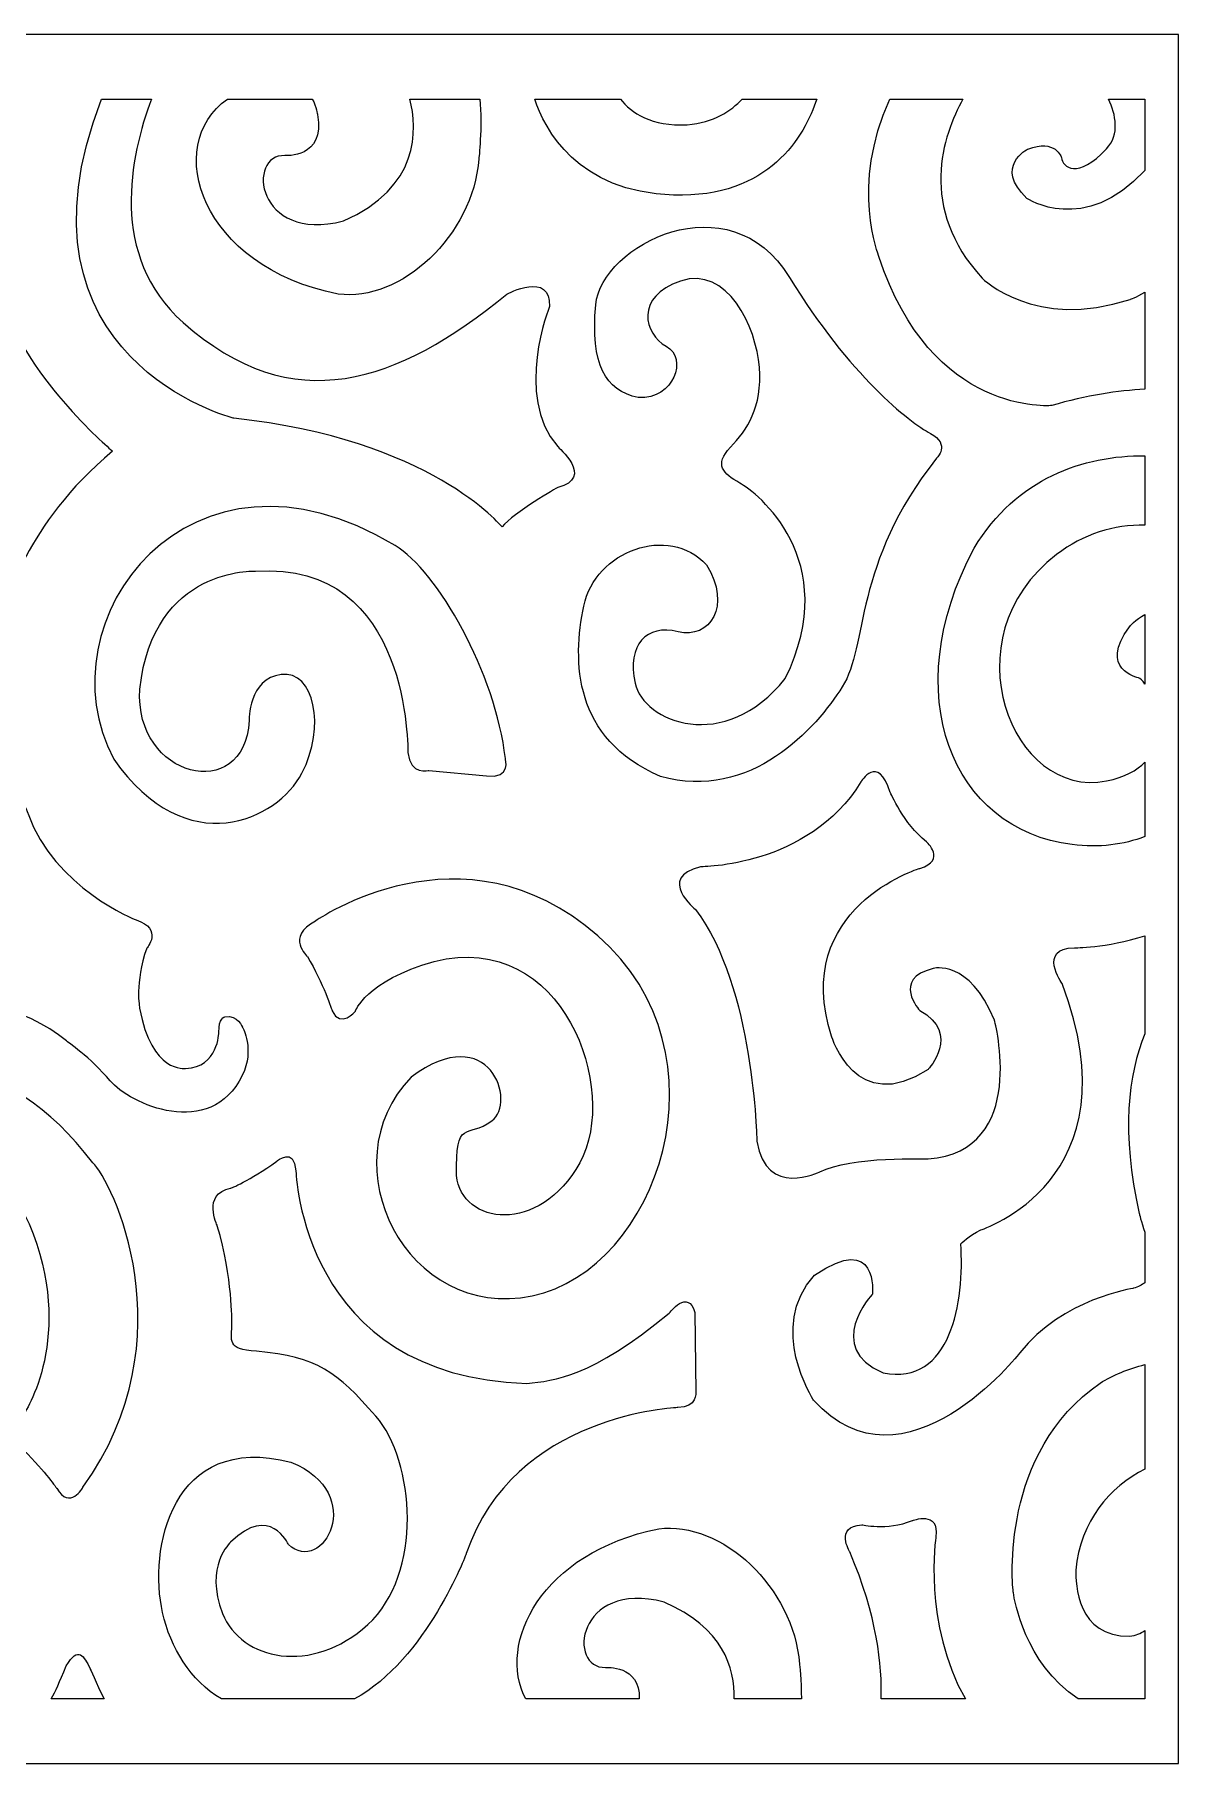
# Model space of a CAD drawing. Header units: centimetres. Extents: x -27.5 to -1.9, y -9.5 to -3.
# Drawn here: x -15.42 to -11.15, y -9.5 to -3.04 of the extents above; entities that cross this region are included whole.
import ezdxf

# ---------------------------------------------------------------- set-up
doc = ezdxf.new("R2010")
doc.units = ezdxf.units.CM
doc.header["$MEASUREMENT"] = 0
doc.layers.add('layer 1', color=7, linetype='Continuous')

msp = doc.modelspace()

# ---------------------------------------------------------------- linework, layer by layer
at = {"layer": 'layer 1', "color": 250, "lineweight": 9}
for points, knots in [([(-20.24294, -3.04038), (-20.24294, -3.04038), (-11.19147, -3.04038), (-11.19147, -3.04038), (-11.19147, -3.04038), (-11.19147, -3.04038), (-11.14808, -3.04038), (-11.14808, -3.04038), (-11.14808, -3.04038), (-11.14808, -3.04038), (-11.14808, -9.49999), (-11.14808, -9.49999), (-11.14808, -9.49999), (-11.14808, -9.49999), (-11.19147, -9.49999), (-11.19147, -9.49999), (-11.19147, -9.49999), (-11.19147, -9.49999), (-20.24294, -9.49999), (-20.24294, -9.49999), (-20.24294, -9.49999), (-20.24294, -9.49999), (-20.24294, -3.04038), (-20.24294, -3.04038)], [0, 0, 0, 0, 0.1428571, 0.1428571, 0.1428571, 0.1428571, 0.2857143, 0.2857143, 0.2857143, 0.2857143, 0.4285714, 0.4285714, 0.4285714, 0.4285714, 0.5714286, 0.5714286, 0.5714286, 0.5714286, 0.7142857, 0.7142857, 0.7142857, 0.7142857, 1, 1, 1, 1]), ([(-15.17246, -3.28112), (-15.54716, -4.25193), (-14.67842, -4.47417), (-14.67842, -4.47417), (-14.67842, -4.47417), (-13.94475, -4.55059), (-13.67574, -4.87977), (-13.67574, -4.87977), (-13.67574, -4.87977), (-13.63295, -4.82686), (-13.46787, -4.73281), (-13.46787, -4.73281), (-13.46787, -4.73281), (-13.32726, -4.69754), (-13.46787, -4.57998), (-13.46787, -4.57998), (-13.46787, -4.57998), (-13.63295, -4.386), (-13.49844, -4.05682), (-13.49844, -4.05682), (-13.49844, -4.05682), (-13.49233, -3.92162), (-13.6574, -4.00979), (-13.6574, -4.00979), (-13.6574, -4.00979), (-14.06703, -4.34485), (-14.45832, -4.48005), (-14.86794, -4.1156), (-14.86794, -4.1156), (-15.14675, -3.86754), (-15.06586, -3.49427), (-14.98575, -3.28112), (-14.98575, -3.28112), (-14.98575, -3.28112), (-15.17246, -3.28112), (-15.17246, -3.28112)], [0, 0, 0, 0, 0.1, 0.1, 0.1, 0.1, 0.2, 0.2, 0.2, 0.2, 0.3, 0.3, 0.3, 0.3, 0.4, 0.4, 0.4, 0.4, 0.5, 0.5, 0.5, 0.5, 0.6, 0.6, 0.6, 0.6, 0.7, 0.7, 0.7, 0.7, 0.8, 0.8, 0.8, 0.8, 1, 1, 1, 1]), ([(-14.70207, -3.28112), (-14.94587, -3.45313), (-14.80326, -3.90872), (-14.28846, -4.01001), (-14.28846, -4.01001), (-14.05414, -4.04096), (-13.78404, -3.79166), (-13.76258, -3.50453), (-13.76258, -3.50453), (-13.76258, -3.50453), (-13.74886, -3.38633), (-13.75893, -3.28112), (-13.75893, -3.28112), (-13.75893, -3.28112), (-14.02029, -3.28112), (-14.02029, -3.28112), (-14.02029, -3.28112), (-13.9913, -3.39539), (-13.98222, -3.61176), (-14.26879, -3.73664), (-14.26879, -3.73664), (-14.59612, -3.82088), (-14.6319, -3.48561), (-14.48701, -3.49249), (-14.48701, -3.49249), (-14.48701, -3.49249), (-14.33497, -3.50453), (-14.36538, -3.33947), (-14.36538, -3.33947), (-14.36538, -3.33947), (-14.36888, -3.31124), (-14.38532, -3.28112), (-14.38532, -3.28112), (-14.38532, -3.28112), (-14.70207, -3.28112), (-14.70207, -3.28112)], [0, 0, 0, 0, 0.1, 0.1, 0.1, 0.1, 0.2, 0.2, 0.2, 0.2, 0.3, 0.3, 0.3, 0.3, 0.4, 0.4, 0.4, 0.4, 0.5, 0.5, 0.5, 0.5, 0.6, 0.6, 0.6, 0.6, 0.7, 0.7, 0.7, 0.7, 0.8, 0.8, 0.8, 0.8, 1, 1, 1, 1]), ([(-13.55351, -3.28112), (-13.5166, -3.39372), (-13.39648, -3.62863), (-13.03477, -3.64021), (-13.03477, -3.64021), (-12.67641, -3.65169), (-12.54541, -3.41918), (-12.49929, -3.28112), (-12.49929, -3.28112), (-12.49929, -3.28112), (-12.77831, -3.28112), (-12.77831, -3.28112), (-12.77831, -3.28112), (-12.81958, -3.32595), (-12.88426, -3.3683), (-12.98393, -3.37761), (-12.98393, -3.37761), (-13.11765, -3.38373), (-13.19234, -3.33313), (-13.23359, -3.28112), (-13.23359, -3.28112), (-13.23359, -3.28112), (-13.55351, -3.28112), (-13.55351, -3.28112)], [0, 0, 0, 0, 0.1428571, 0.1428571, 0.1428571, 0.1428571, 0.2857143, 0.2857143, 0.2857143, 0.2857143, 0.4285714, 0.4285714, 0.4285714, 0.4285714, 0.5714286, 0.5714286, 0.5714286, 0.5714286, 0.7142857, 0.7142857, 0.7142857, 0.7142857, 1, 1, 1, 1]), ([(-12.22699, -3.28112), (-12.37496, -3.60809), (-12.26752, -3.86911), (-12.26752, -3.86911), (-12.26752, -3.86911), (-12.07188, -4.46868), (-11.62149, -4.42656), (-11.62149, -4.42656), (-11.62149, -4.42656), (-11.49158, -4.38783), (-11.37328, -4.37079), (-11.27305, -4.36536), (-11.27305, -4.36536), (-11.27305, -4.36536), (-11.27305, -4.00282), (-11.27305, -4.00282), (-11.27305, -4.00282), (-11.30603, -4.02259), (-11.32803, -4.02978), (-11.32803, -4.02978), (-11.32803, -4.02978), (-11.68569, -4.14734), (-11.88133, -3.95042), (-11.88133, -3.95042), (-11.88133, -3.95042), (-12.1234, -3.68833), (-12.02788, -3.41582), (-11.95324, -3.28112), (-11.95324, -3.28112), (-11.95324, -3.28112), (-12.22699, -3.28112), (-12.22699, -3.28112)], [0, 0, 0, 0, 0.1111111, 0.1111111, 0.1111111, 0.1111111, 0.2222222, 0.2222222, 0.2222222, 0.2222222, 0.3333333, 0.3333333, 0.3333333, 0.3333333, 0.4444444, 0.4444444, 0.4444444, 0.4444444, 0.5555556, 0.5555556, 0.5555556, 0.5555556, 0.6666667, 0.6666667, 0.6666667, 0.6666667, 0.7777778, 0.7777778, 0.7777778, 0.7777778, 1, 1, 1, 1]), ([(-11.40971, -3.28112), (-11.38162, -3.34047), (-11.36664, -3.41269), (-11.41668, -3.46692), (-11.41668, -3.46692), (-11.52424, -3.58345), (-11.58347, -3.5356), (-11.58468, -3.50013), (-11.58468, -3.50013), (-11.58468, -3.50013), (-11.60785, -3.42812), (-11.71098, -3.46817), (-11.71098, -3.46817), (-11.71098, -3.46817), (-11.83916, -3.53347), (-11.71416, -3.65272), (-11.71416, -3.65272), (-11.71416, -3.65272), (-11.50021, -3.79487), (-11.27305, -3.54799), (-11.27305, -3.54799), (-11.27305, -3.54799), (-11.27305, -3.28112), (-11.27305, -3.28112), (-11.27305, -3.28112), (-11.27305, -3.28112), (-11.40971, -3.28112), (-11.40971, -3.28112)], [0, 0, 0, 0, 0.125, 0.125, 0.125, 0.125, 0.25, 0.25, 0.25, 0.25, 0.375, 0.375, 0.375, 0.375, 0.5, 0.5, 0.5, 0.5, 0.625, 0.625, 0.625, 0.625, 0.75, 0.75, 0.75, 0.75, 1, 1, 1, 1]), ([(-12.05185, -4.62326), (-12.05185, -4.62326), (-11.99764, -4.5718), (-12.07509, -4.53064), (-12.07509, -4.53064), (-12.15253, -4.48947), (-12.37711, -4.31452), (-12.6017, -3.94746), (-12.6017, -3.94746), (-12.82628, -3.58041), (-13.30643, -3.8274), (-13.32579, -4.05038), (-13.32579, -4.05038), (-13.34515, -4.27336), (-13.29094, -4.36941), (-13.16703, -4.39685), (-13.16703, -4.39685), (-13.03151, -4.40371), (-12.98117, -4.24934), (-13.06248, -4.20475), (-13.06248, -4.20475), (-13.1438, -4.16015), (-13.18252, -4.0195), (-13.00827, -3.96119), (-13.00827, -3.96119), (-12.83403, -3.90287), (-12.72561, -4.13271), (-12.71399, -4.28365), (-12.71399, -4.28365), (-12.70237, -4.43459), (-12.76046, -4.51692), (-12.82241, -4.5821), (-12.82241, -4.5821), (-12.88437, -4.64727), (-12.84952, -4.68158), (-12.78756, -4.71588), (-12.78756, -4.71588), (-12.72561, -4.75019), (-12.40035, -5.00061), (-12.61719, -5.44657), (-12.61719, -5.44657), (-12.84564, -5.73129), (-13.14767, -5.6078), (-13.17865, -5.46372), (-13.17865, -5.46372), (-13.20962, -5.31964), (-13.13605, -5.24246), (-13.01795, -5.27161), (-13.01795, -5.27161), (-12.89985, -5.30077), (-12.8166, -5.17556), (-12.91147, -5.02119), (-12.91147, -5.02119), (-13.05474, -4.86854), (-13.32773, -4.96974), (-13.37032, -5.17556), (-13.37032, -5.17556), (-13.41291, -5.38139), (-13.41098, -5.67126), (-13.08378, -5.81191), (-13.08378, -5.81191), (-12.74497, -5.90796), (-12.50102, -5.6301), (-12.40422, -5.47744), (-12.40422, -5.47744), (-12.30742, -5.32479), (-12.3655, -5.01948), (-12.05185, -4.62326)], [0, 0, 0, 0, 0.0555556, 0.0555556, 0.0555556, 0.0555556, 0.1111111, 0.1111111, 0.1111111, 0.1111111, 0.1666667, 0.1666667, 0.1666667, 0.1666667, 0.2222222, 0.2222222, 0.2222222, 0.2222222, 0.2777778, 0.2777778, 0.2777778, 0.2777778, 0.3333333, 0.3333333, 0.3333333, 0.3333333, 0.3888889, 0.3888889, 0.3888889, 0.3888889, 0.4444444, 0.4444444, 0.4444444, 0.4444444, 0.5, 0.5, 0.5, 0.5, 0.5555556, 0.5555556, 0.5555556, 0.5555556, 0.6111111, 0.6111111, 0.6111111, 0.6111111, 0.6666667, 0.6666667, 0.6666667, 0.6666667, 0.7222222, 0.7222222, 0.7222222, 0.7222222, 0.7777778, 0.7777778, 0.7777778, 0.7777778, 0.8333333, 0.8333333, 0.8333333, 0.8333333, 0.8888889, 0.8888889, 0.8888889, 0.8888889, 1, 1, 1, 1]), ([(-16.76978, -5.38931), (-16.76978, -5.38931), (-16.25488, -4.72825), (-15.52755, -5.17472), (-15.52755, -5.17472), (-15.52755, -5.17472), (-15.46273, -4.87361), (-15.13147, -4.59673), (-15.13147, -4.59673), (-15.13147, -4.59673), (-15.43753, -4.34062), (-15.54915, -4.03259), (-15.54915, -4.03259), (-15.54915, -4.03259), (-15.76519, -4.93245), (-16.9066, -4.98783), (-16.9066, -4.98783), (-16.9066, -4.98783), (-16.82739, -5.14012), (-16.76978, -5.38931)], [0, 0, 0, 0, 0.1666667, 0.1666667, 0.1666667, 0.1666667, 0.3333333, 0.3333333, 0.3333333, 0.3333333, 0.5, 0.5, 0.5, 0.5, 0.6666667, 0.6666667, 0.6666667, 0.6666667, 1, 1, 1, 1]), ([(-13.66343, -5.74562), (-13.66343, -5.74562), (-13.6395, -5.82079), (-13.73338, -5.81054), (-13.73338, -5.81054), (-13.73338, -5.81054), (-13.94877, -5.79004), (-13.94877, -5.79004), (-13.94877, -5.79004), (-13.94877, -5.79004), (-14.01873, -5.80883), (-14.02793, -5.72341), (-14.02793, -5.72341), (-14.02793, -5.72341), (-14.0132, -5.00415), (-14.59677, -5.04515), (-14.59677, -5.04515), (-14.59677, -5.04515), (-14.97968, -5.02635), (-15.02939, -5.48593), (-15.02939, -5.48593), (-15.05148, -5.81737), (-14.63911, -5.91817), (-14.6207, -5.60382), (-14.6207, -5.60382), (-14.6207, -5.60382), (-14.62438, -5.44664), (-14.50105, -5.43126), (-14.50105, -5.43126), (-14.3777, -5.41589), (-14.33352, -5.62603), (-14.42372, -5.80029), (-14.42372, -5.80029), (-14.51393, -5.97455), (-14.8545, -6.13686), (-15.12696, -5.74733), (-15.12696, -5.74733), (-15.40294, -5.2301), (-14.84094, -4.48551), (-14.07579, -4.94948), (-14.07579, -4.94948), (-13.91748, -5.04344), (-13.69871, -5.42801), (-13.66343, -5.74562)], [0, 0, 0, 0, 0.0833333, 0.0833333, 0.0833333, 0.0833333, 0.1666667, 0.1666667, 0.1666667, 0.1666667, 0.25, 0.25, 0.25, 0.25, 0.3333333, 0.3333333, 0.3333333, 0.3333333, 0.4166667, 0.4166667, 0.4166667, 0.4166667, 0.5, 0.5, 0.5, 0.5, 0.5833333, 0.5833333, 0.5833333, 0.5833333, 0.6666667, 0.6666667, 0.6666667, 0.6666667, 0.75, 0.75, 0.75, 0.75, 0.8333333, 0.8333333, 0.8333333, 0.8333333, 1, 1, 1, 1]), ([(-11.27305, -6.03678), (-11.27305, -6.03678), (-11.27305, -5.75862), (-11.27305, -5.75862), (-11.27305, -5.75862), (-11.30326, -5.78951), (-11.34919, -5.81475), (-11.41668, -5.8291), (-11.41668, -5.8291), (-11.76822, -5.89963), (-12.01278, -5.29712), (-11.60315, -4.98264), (-11.60315, -4.98264), (-11.50389, -4.90643), (-11.38847, -4.87173), (-11.27305, -4.87299), (-11.27305, -4.87299), (-11.27305, -4.87299), (-11.27305, -4.61377), (-11.27305, -4.61377), (-11.27305, -4.61377), (-11.5033, -4.613), (-11.75193, -4.69649), (-11.9119, -4.95912), (-11.9119, -4.95912), (-12.20231, -5.5058), (-11.99444, -6.01132), (-11.54507, -6.06716), (-11.54507, -6.06716), (-11.44436, -6.07968), (-11.35274, -6.06719), (-11.27305, -6.03678)], [0, 0, 0, 0, 0.1111111, 0.1111111, 0.1111111, 0.1111111, 0.2222222, 0.2222222, 0.2222222, 0.2222222, 0.3333333, 0.3333333, 0.3333333, 0.3333333, 0.4444444, 0.4444444, 0.4444444, 0.4444444, 0.5555556, 0.5555556, 0.5555556, 0.5555556, 0.6666667, 0.6666667, 0.6666667, 0.6666667, 0.7777778, 0.7777778, 0.7777778, 0.7777778, 1, 1, 1, 1]), ([(-14.64527, -6.75061), (-14.64527, -6.75061), (-14.66414, -6.70034), (-14.71132, -6.71074), (-14.71132, -6.71074), (-14.71132, -6.71074), (-14.73585, -6.71421), (-14.73396, -6.76795), (-14.73396, -6.76795), (-14.73396, -6.76795), (-14.73585, -6.8997), (-14.85852, -6.90316), (-14.85852, -6.90316), (-14.85852, -6.90316), (-14.98684, -6.92223), (-15.03025, -6.6778), (-15.03025, -6.6778), (-15.03025, -6.6778), (-15.04912, -6.58419), (-15.00383, -6.45417), (-15.00383, -6.45417), (-15.00383, -6.45417), (-14.93966, -6.3831), (-15.04346, -6.34843), (-15.04346, -6.34843), (-15.04346, -6.34843), (-15.34918, -6.22881), (-15.44731, -5.95145), (-15.44731, -5.95145), (-15.44731, -5.95145), (-15.52279, -5.76596), (-15.60205, -5.65154), (-15.60205, -5.65154), (-15.60205, -5.65154), (-15.80964, -5.20429), (-16.23803, -5.37938), (-16.23803, -5.37938), (-16.23803, -5.37938), (-16.5645, -5.49379), (-16.5796, -5.79543), (-16.5796, -5.79543), (-16.5796, -5.79543), (-16.63238, -6.07227), (-16.37131, -6.26818), (-16.37131, -6.26818), (-16.06489, -6.45733), (-15.82588, -6.05876), (-16.05999, -5.94842), (-16.05999, -5.94842), (-16.05999, -5.94842), (-16.10902, -5.92928), (-16.15559, -5.98107), (-16.15559, -5.98107), (-16.15559, -5.98107), (-16.22668, -6.0779), (-16.32964, -5.93491), (-16.32964, -5.93491), (-16.4326, -5.79192), (-16.299, -5.63542), (-16.15682, -5.61402), (-16.15682, -5.61402), (-16.00851, -5.58362), (-15.8075, -5.67708), (-15.71189, -5.9214), (-15.71189, -5.9214), (-15.70454, -5.96531), (-15.59178, -6.15896), (-15.74621, -6.44269), (-15.74621, -6.44269), (-15.74621, -6.44269), (-15.77563, -6.50124), (-15.80382, -6.53952), (-15.80382, -6.53952), (-15.80382, -6.53952), (-15.85285, -6.6127), (-15.73886, -6.62959), (-15.73886, -6.62959), (-15.73886, -6.62959), (-15.45328, -6.669), (-15.30374, -6.80073), (-15.30374, -6.80073), (-15.30374, -6.80073), (-15.21304, -6.86266), (-15.14073, -6.94935), (-15.14073, -6.94935), (-15.06841, -7.03604), (-14.76606, -7.17352), (-14.64677, -6.92908), (-14.64677, -6.92908), (-14.59897, -6.83113), (-14.64527, -6.75061), (-14.64527, -6.75061)], [0, 0, 0, 0, 0.0416667, 0.0416667, 0.0416667, 0.0416667, 0.0833333, 0.0833333, 0.0833333, 0.0833333, 0.125, 0.125, 0.125, 0.125, 0.1666667, 0.1666667, 0.1666667, 0.1666667, 0.2083333, 0.2083333, 0.2083333, 0.2083333, 0.25, 0.25, 0.25, 0.25, 0.2916667, 0.2916667, 0.2916667, 0.2916667, 0.3333333, 0.3333333, 0.3333333, 0.3333333, 0.375, 0.375, 0.375, 0.375, 0.4166667, 0.4166667, 0.4166667, 0.4166667, 0.4583333, 0.4583333, 0.4583333, 0.4583333, 0.5, 0.5, 0.5, 0.5, 0.5416667, 0.5416667, 0.5416667, 0.5416667, 0.5833333, 0.5833333, 0.5833333, 0.5833333, 0.625, 0.625, 0.625, 0.625, 0.6666667, 0.6666667, 0.6666667, 0.6666667, 0.7083333, 0.7083333, 0.7083333, 0.7083333, 0.75, 0.75, 0.75, 0.75, 0.7916667, 0.7916667, 0.7916667, 0.7916667, 0.8333333, 0.8333333, 0.8333333, 0.8333333, 0.875, 0.875, 0.875, 0.875, 0.9166667, 0.9166667, 0.9166667, 0.9166667, 1, 1, 1, 1]), ([(-11.27305, -5.46717), (-11.27305, -5.46717), (-11.27305, -5.20678), (-11.27305, -5.20678), (-11.27305, -5.20678), (-11.30908, -5.22611), (-11.33108, -5.25303), (-11.33108, -5.25303), (-11.33108, -5.25303), (-11.4503, -5.41174), (-11.29746, -5.44407), (-11.29746, -5.44407), (-11.29746, -5.44407), (-11.29139, -5.44542), (-11.28255, -5.45378), (-11.27305, -5.46717)], [0, 0, 0, 0, 0.2, 0.2, 0.2, 0.2, 0.4, 0.4, 0.4, 0.4, 0.6, 0.6, 0.6, 0.6, 1, 1, 1, 1]), ([(-12.4884, -7.28983), (-12.4884, -7.28983), (-12.68922, -7.38937), (-12.72374, -7.17522), (-12.72374, -7.17522), (-12.72374, -7.17522), (-12.73315, -6.5961), (-12.9528, -6.30956), (-12.9528, -6.30956), (-12.9528, -6.30956), (-13.10028, -6.19192), (-12.93398, -6.1497), (-12.93398, -6.1497), (-12.93398, -6.1497), (-12.53233, -6.15271), (-12.33465, -5.83299), (-12.33465, -5.83299), (-12.33465, -5.83299), (-12.27189, -5.72441), (-12.22482, -5.8722), (-12.22482, -5.8722), (-12.22482, -5.8722), (-12.17462, -5.98984), (-12.08989, -6.05619), (-12.08989, -6.05619), (-12.08989, -6.05619), (-12.01145, -6.12557), (-12.115, -6.15573), (-12.115, -6.15573), (-12.115, -6.15573), (-12.59823, -6.30352), (-12.44447, -6.78311), (-12.44447, -6.78311), (-12.44447, -6.78311), (-12.35347, -7.08473), (-12.08362, -6.90677), (-12.08362, -6.90677), (-12.08362, -6.90677), (-11.9581, -6.77406), (-12.115, -6.68659), (-12.115, -6.68659), (-12.115, -6.68659), (-12.22168, -6.56895), (-12.06479, -6.52974), (-12.06479, -6.52974), (-12.06479, -6.52974), (-11.92986, -6.49355), (-11.83573, -6.72278), (-11.83573, -6.72278), (-11.83573, -6.72278), (-11.70394, -7.21141), (-12.08362, -7.24157), (-12.08362, -7.24157), (-12.08362, -7.24157), (-12.3723, -7.22951), (-12.4884, -7.28983)], [0, 0, 0, 0, 0.0666667, 0.0666667, 0.0666667, 0.0666667, 0.1333333, 0.1333333, 0.1333333, 0.1333333, 0.2, 0.2, 0.2, 0.2, 0.2666667, 0.2666667, 0.2666667, 0.2666667, 0.3333333, 0.3333333, 0.3333333, 0.3333333, 0.4, 0.4, 0.4, 0.4, 0.4666667, 0.4666667, 0.4666667, 0.4666667, 0.5333333, 0.5333333, 0.5333333, 0.5333333, 0.6, 0.6, 0.6, 0.6, 0.6666667, 0.6666667, 0.6666667, 0.6666667, 0.7333333, 0.7333333, 0.7333333, 0.7333333, 0.8, 0.8, 0.8, 0.8, 0.8666667, 0.8666667, 0.8666667, 0.8666667, 1, 1, 1, 1]), ([(-14.22378, -6.68958), (-14.22378, -6.68958), (-14.27849, -6.75596), (-14.31057, -6.68788), (-14.31057, -6.68788), (-14.31057, -6.68788), (-14.34453, -6.58404), (-14.40301, -6.48532), (-14.40301, -6.48532), (-14.40301, -6.48532), (-14.48603, -6.41212), (-14.37283, -6.35254), (-14.37283, -6.35254), (-14.37283, -6.35254), (-13.82328, -5.96553), (-13.31765, -6.4081), (-13.31765, -6.4081), (-12.81202, -6.85067), (-13.09502, -7.65411), (-13.56292, -7.75284), (-13.56292, -7.75284), (-14.03081, -7.85157), (-14.32891, -7.2592), (-14.01572, -6.93578), (-14.01572, -6.93578), (-13.7214, -6.7179), (-13.61952, -7.03111), (-13.71385, -7.0992), (-13.71385, -7.0992), (-13.80819, -7.16728), (-13.84969, -7.08558), (-13.84592, -7.30346), (-13.84592, -7.30346), (-13.82705, -7.4873), (-13.53651, -7.52815), (-13.38557, -7.2558), (-13.38557, -7.2558), (-13.23464, -6.98345), (-13.44595, -6.38427), (-13.92893, -6.50343), (-13.92893, -6.50343), (-14.1893, -6.57832), (-14.22378, -6.68958), (-14.22378, -6.68958)], [0, 0, 0, 0, 0.0833333, 0.0833333, 0.0833333, 0.0833333, 0.1666667, 0.1666667, 0.1666667, 0.1666667, 0.25, 0.25, 0.25, 0.25, 0.3333333, 0.3333333, 0.3333333, 0.3333333, 0.4166667, 0.4166667, 0.4166667, 0.4166667, 0.5, 0.5, 0.5, 0.5, 0.5833333, 0.5833333, 0.5833333, 0.5833333, 0.6666667, 0.6666667, 0.6666667, 0.6666667, 0.75, 0.75, 0.75, 0.75, 0.8333333, 0.8333333, 0.8333333, 0.8333333, 1, 1, 1, 1]), ([(-11.27305, -7.70449), (-11.27305, -7.70449), (-11.27305, -7.5155), (-11.27305, -7.5155), (-11.27305, -7.5155), (-11.28835, -7.4747), (-11.2944, -7.4456), (-11.2944, -7.4456), (-11.2944, -7.4456), (-11.36313, -7.14186), (-11.33623, -6.92596), (-11.27305, -6.77348), (-11.27305, -6.77348), (-11.27305, -6.77348), (-11.27305, -6.40726), (-11.27305, -6.40726), (-11.27305, -6.40726), (-11.42119, -6.45531), (-11.5359, -6.45218), (-11.5359, -6.45218), (-11.5359, -6.45218), (-11.67652, -6.45512), (-11.58277, -6.5864), (-11.58277, -6.5864), (-11.58277, -6.5864), (-11.30153, -7.32314), (-11.88846, -7.50732), (-11.88846, -7.50732), (-11.88846, -7.50732), (-11.92922, -7.52692), (-11.96183, -7.55827), (-11.96183, -7.55827), (-11.96183, -7.55827), (-11.94553, -7.7738), (-11.99851, -8.09122), (-12.25122, -8.04028), (-12.25122, -8.04028), (-12.47539, -7.94623), (-12.29198, -7.74637), (-12.29198, -7.74637), (-12.29198, -7.74637), (-12.29198, -7.74637), (-12.26752, -7.51124), (-12.508, -7.67583), (-12.508, -7.67583), (-12.68734, -7.87177), (-12.51208, -8.14217), (-12.51208, -8.14217), (-12.51208, -8.14217), (-12.17276, -8.51837), (-11.74071, -7.96582), (-11.74071, -7.96582), (-11.74071, -7.96582), (-11.58175, -7.76302), (-11.3158, -7.72482), (-11.3158, -7.72482), (-11.3158, -7.72482), (-11.29859, -7.71861), (-11.28453, -7.71175), (-11.27305, -7.70449)], [0, 0, 0, 0, 0.0625, 0.0625, 0.0625, 0.0625, 0.125, 0.125, 0.125, 0.125, 0.1875, 0.1875, 0.1875, 0.1875, 0.25, 0.25, 0.25, 0.25, 0.3125, 0.3125, 0.3125, 0.3125, 0.375, 0.375, 0.375, 0.375, 0.4375, 0.4375, 0.4375, 0.4375, 0.5, 0.5, 0.5, 0.5, 0.5625, 0.5625, 0.5625, 0.5625, 0.625, 0.625, 0.625, 0.625, 0.6875, 0.6875, 0.6875, 0.6875, 0.75, 0.75, 0.75, 0.75, 0.8125, 0.8125, 0.8125, 0.8125, 0.875, 0.875, 0.875, 0.875, 1, 1, 1, 1]), ([(-15.24185, -8.46838), (-15.24185, -8.46838), (-15.29178, -8.55509), (-15.33987, -8.47178), (-15.33987, -8.47178), (-15.33987, -8.47178), (-15.3787, -8.41568), (-15.46378, -8.32897), (-15.46378, -8.32897), (-15.46378, -8.32897), (-15.53591, -8.29327), (-15.46933, -8.20486), (-15.46933, -8.20486), (-15.46933, -8.20486), (-15.27575, -7.93623), (-15.42741, -7.52139), (-15.42741, -7.52139), (-15.57906, -7.10655), (-16.17581, -7.09975), (-16.22142, -7.57919), (-16.22142, -7.57919), (-16.22266, -7.63247), (-16.21033, -7.82629), (-16.00689, -7.82062), (-16.00689, -7.82062), (-15.92305, -7.81608), (-15.92428, -7.72654), (-15.92428, -7.72654), (-15.92428, -7.72654), (-15.92428, -7.72654), (-15.8762, -7.52366), (-15.72578, -7.65854), (-15.72578, -7.65854), (-15.57536, -7.79342), (-15.75229, -8.32217), (-16.20725, -8.09095), (-16.20725, -8.09095), (-16.42055, -7.94473), (-16.45692, -7.69934), (-16.46185, -7.66874), (-16.46185, -7.66874), (-16.46678, -7.63813), (-16.54569, -7.25786), (-16.15916, -6.98584), (-16.15916, -6.98584), (-15.93353, -6.84302), (-15.53036, -6.82262), (-15.20486, -7.25616), (-15.20486, -7.25616), (-15.13643, -7.31737), (-14.84237, -7.90733), (-15.24185, -8.46838)], [0, 0, 0, 0, 0.0714286, 0.0714286, 0.0714286, 0.0714286, 0.1428571, 0.1428571, 0.1428571, 0.1428571, 0.2142857, 0.2142857, 0.2142857, 0.2142857, 0.2857143, 0.2857143, 0.2857143, 0.2857143, 0.3571429, 0.3571429, 0.3571429, 0.3571429, 0.4285714, 0.4285714, 0.4285714, 0.4285714, 0.5, 0.5, 0.5, 0.5, 0.5714286, 0.5714286, 0.5714286, 0.5714286, 0.6428571, 0.6428571, 0.6428571, 0.6428571, 0.7142857, 0.7142857, 0.7142857, 0.7142857, 0.7857143, 0.7857143, 0.7857143, 0.7857143, 0.8571429, 0.8571429, 0.8571429, 0.8571429, 1, 1, 1, 1]), ([(-14.22676, -9.25926), (-13.95814, -9.11161), (-13.80935, -8.71608), (-13.80935, -8.71608), (-13.80935, -8.71608), (-13.63281, -8.19293), (-13.01942, -8.17048), (-13.01942, -8.17048), (-13.01942, -8.17048), (-12.94497, -8.17116), (-12.95188, -8.11273), (-12.95188, -8.11273), (-12.95188, -8.11273), (-12.95188, -8.11273), (-12.95571, -7.81564), (-12.95571, -7.81564), (-12.95571, -7.81564), (-12.97949, -7.72379), (-13.05085, -7.81755), (-13.05085, -7.81755), (-13.05085, -7.81755), (-13.34707, -8.06057), (-13.47724, -8.06864), (-13.5832, -8.08012), (-13.5832, -8.08012), (-14.42646, -8.05524), (-14.44592, -7.286), (-14.44592, -7.286), (-14.44592, -7.286), (-14.45241, -7.19415), (-14.51727, -7.24964), (-14.51727, -7.24964), (-14.51727, -7.24964), (-14.62106, -7.32427), (-14.69025, -7.35106), (-14.69025, -7.35106), (-14.69025, -7.35106), (-14.79836, -7.37211), (-14.73998, -7.49075), (-14.73998, -7.49075), (-14.73998, -7.49075), (-14.6816, -7.68976), (-14.68592, -7.85049), (-14.68592, -7.85049), (-14.68592, -7.85049), (-14.68376, -7.92512), (-14.70971, -7.95191), (-14.59295, -7.95957), (-14.59295, -7.95957), (-14.36376, -7.98253), (-14.29456, -8.03419), (-14.14753, -8.20259), (-14.14753, -8.20259), (-14.0005, -8.37098), (-13.97023, -8.79196), (-14.1778, -8.9814), (-14.1778, -8.9814), (-14.38538, -9.17084), (-14.65133, -9.11534), (-14.72052, -8.9393), (-14.72052, -8.9393), (-14.78971, -8.76326), (-14.69025, -8.67332), (-14.69025, -8.67332), (-14.69025, -8.67332), (-14.54322, -8.52789), (-14.47414, -8.6817), (-14.47414, -8.6817), (-14.47414, -8.6817), (-14.34749, -8.8023), (-14.17479, -8.49317), (-14.46454, -8.37427), (-14.46454, -8.37427), (-14.91357, -8.26047), (-14.998, -8.70209), (-14.94427, -8.93648), (-14.94427, -8.93648), (-14.91416, -9.06783), (-14.84247, -9.18955), (-14.72381, -9.25926), (-14.72381, -9.25926), (-14.72381, -9.25926), (-14.22676, -9.25926), (-14.22676, -9.25926)], [0, 0, 0, 0, 0.0454545, 0.0454545, 0.0454545, 0.0454545, 0.0909091, 0.0909091, 0.0909091, 0.0909091, 0.1363636, 0.1363636, 0.1363636, 0.1363636, 0.1818182, 0.1818182, 0.1818182, 0.1818182, 0.2272727, 0.2272727, 0.2272727, 0.2272727, 0.2727273, 0.2727273, 0.2727273, 0.2727273, 0.3181818, 0.3181818, 0.3181818, 0.3181818, 0.3636364, 0.3636364, 0.3636364, 0.3636364, 0.4090909, 0.4090909, 0.4090909, 0.4090909, 0.4545455, 0.4545455, 0.4545455, 0.4545455, 0.5, 0.5, 0.5, 0.5, 0.5454545, 0.5454545, 0.5454545, 0.5454545, 0.5909091, 0.5909091, 0.5909091, 0.5909091, 0.6363636, 0.6363636, 0.6363636, 0.6363636, 0.6818182, 0.6818182, 0.6818182, 0.6818182, 0.7272727, 0.7272727, 0.7272727, 0.7272727, 0.7727273, 0.7727273, 0.7727273, 0.7727273, 0.8181818, 0.8181818, 0.8181818, 0.8181818, 0.8636364, 0.8636364, 0.8636364, 0.8636364, 0.9090909, 0.9090909, 0.9090909, 0.9090909, 1, 1, 1, 1]), ([(-11.27305, -9.25926), (-11.27305, -9.25926), (-11.27305, -9.00346), (-11.27305, -9.00346), (-11.27305, -9.00346), (-11.28906, -9.0148), (-11.30794, -9.02295), (-11.32965, -9.0241), (-11.32965, -9.0241), (-11.52702, -9.02948), (-11.53288, -8.82791), (-11.53168, -8.77736), (-11.53168, -8.77736), (-11.51398, -8.59539), (-11.40584, -8.46565), (-11.27305, -8.40062), (-11.27305, -8.40062), (-11.27305, -8.40062), (-11.27305, -8.00965), (-11.27305, -8.00965), (-11.27305, -8.00965), (-11.33556, -8.02485), (-11.39234, -8.04912), (-11.4407, -8.07906), (-11.4407, -8.07906), (-11.8157, -8.33721), (-11.76972, -8.83329), (-11.76494, -8.86233), (-11.76494, -8.86233), (-11.76019, -8.89111), (-11.72544, -9.1201), (-11.52336, -9.25926), (-11.52336, -9.25926), (-11.52336, -9.25926), (-11.27305, -9.25926), (-11.27305, -9.25926)], [0, 0, 0, 0, 0.1, 0.1, 0.1, 0.1, 0.2, 0.2, 0.2, 0.2, 0.3, 0.3, 0.3, 0.3, 0.4, 0.4, 0.4, 0.4, 0.5, 0.5, 0.5, 0.5, 0.6, 0.6, 0.6, 0.6, 0.7, 0.7, 0.7, 0.7, 0.8, 0.8, 0.8, 0.8, 1, 1, 1, 1]), ([(-11.94437, -9.25926), (-12.10434, -8.97639), (-12.05448, -8.65288), (-12.05448, -8.65288), (-12.05448, -8.65288), (-12.04017, -8.55316), (-12.14213, -8.59271), (-12.14213, -8.59271), (-12.14213, -8.59271), (-12.24051, -8.63053), (-12.33173, -8.60818), (-12.33173, -8.60818), (-12.33173, -8.60818), (-12.43369, -8.61506), (-12.37645, -8.70962), (-12.37645, -8.70962), (-12.37645, -8.70962), (-12.27338, -8.94833), (-12.2549, -9.13729), (-12.25919, -9.25926), (-12.25919, -9.25926), (-12.25919, -9.25926), (-11.94437, -9.25926), (-11.94437, -9.25926)], [0, 0, 0, 0, 0.1428571, 0.1428571, 0.1428571, 0.1428571, 0.2857143, 0.2857143, 0.2857143, 0.2857143, 0.4285714, 0.4285714, 0.4285714, 0.4285714, 0.5714286, 0.5714286, 0.5714286, 0.5714286, 0.7142857, 0.7142857, 0.7142857, 0.7142857, 1, 1, 1, 1]), ([(-12.55696, -9.25926), (-12.55747, -9.18781), (-12.56427, -9.12914), (-12.56427, -9.12914), (-12.56427, -9.12914), (-12.58573, -8.84201), (-12.85583, -8.59271), (-13.09015, -8.62365), (-13.09015, -8.62365), (-13.52847, -8.7099), (-13.69699, -9.05302), (-13.58693, -9.25926), (-13.58693, -9.25926), (-13.58693, -9.25926), (-13.16318, -9.25926), (-13.16318, -9.25926), (-13.16318, -9.25926), (-13.15915, -9.13096), (-13.2887, -9.14118), (-13.2887, -9.14118), (-13.2887, -9.14118), (-13.43359, -9.14805), (-13.39781, -8.81278), (-13.07047, -8.89703), (-13.07047, -8.89703), (-12.85019, -8.99302), (-12.80463, -9.14306), (-12.80849, -9.25926), (-12.80849, -9.25926), (-12.80849, -9.25926), (-12.55696, -9.25926), (-12.55696, -9.25926)], [0, 0, 0, 0, 0.1111111, 0.1111111, 0.1111111, 0.1111111, 0.2222222, 0.2222222, 0.2222222, 0.2222222, 0.3333333, 0.3333333, 0.3333333, 0.3333333, 0.4444444, 0.4444444, 0.4444444, 0.4444444, 0.5555556, 0.5555556, 0.5555556, 0.5555556, 0.6666667, 0.6666667, 0.6666667, 0.6666667, 0.7777778, 0.7777778, 0.7777778, 0.7777778, 1, 1, 1, 1]), ([(-15.16282, -9.25926), (-15.19228, -9.19943), (-15.21552, -9.14474), (-15.21552, -9.14474), (-15.21552, -9.14474), (-15.23875, -9.10007), (-15.25811, -9.05913), (-15.30458, -9.13544), (-15.30458, -9.13544), (-15.33056, -9.19837), (-15.34371, -9.22966), (-15.3602, -9.25926), (-15.3602, -9.25926), (-15.3602, -9.25926), (-15.16282, -9.25926), (-15.16282, -9.25926)], [0, 0, 0, 0, 0.2, 0.2, 0.2, 0.2, 0.4, 0.4, 0.4, 0.4, 0.6, 0.6, 0.6, 0.6, 1, 1, 1, 1])]:
    msp.add_open_spline(points, degree=3, knots=knots, dxfattribs=at)

doc.saveas('drawing.dxf')
